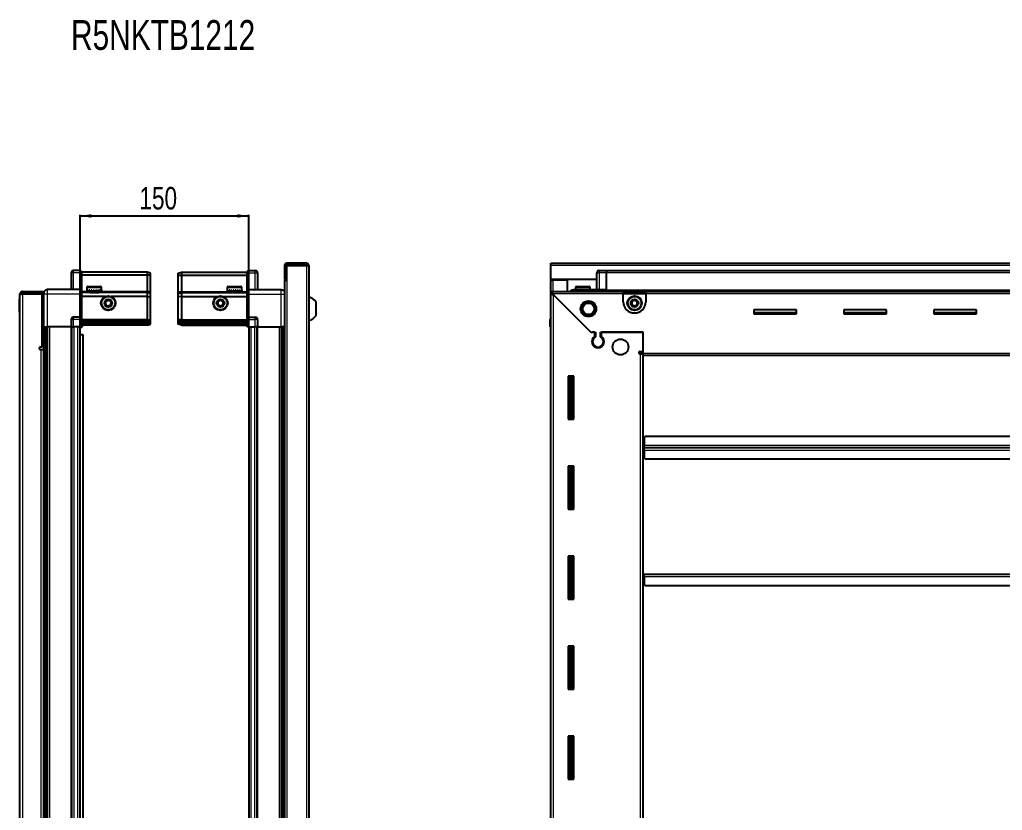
# Model space of a CAD drawing. Header units: millimetres. Extents: x 1315 to 4591, y 105 to 1992.
# Drawn here: x 2843 to 3717, y 1289 to 1992 of the extents above; entities that cross this region are included whole.
import ezdxf

# ---------------------------------------------------------------- set-up
doc = ezdxf.new("R2010")
doc.units = ezdxf.units.MM
doc.layers.add('FORMAT', color=7, linetype='Continuous')
doc.styles.add('SLDTEXTSTYLE0', font='TXT', dxfattribs={"width": 0.75})
doc.dimstyles.new('SLDDIMSTYLE0', dxfattribs={"dimtxt": 20, "dimasz": 10, "dimexe": 0, "dimexo": 0.0625, "dimgap": 5, "dimtad": 2, "dimdec": 1, "dimrnd": 1e-09, "dimzin": 12, "dimdsep": 46, "dimtxsty": 'SLDTEXTSTYLE0', "dimsah": 1, "dimcen": 0.09, "dimadec": 0, "dimazin": 3, "dimtfac": 1, "dimtofl": 0, "dimtmove": 0, "dimatfit": 3, "dimfxl": 0, "dimfrac": 2, "dimtolj": 1, "dimtzin": 12, "dimarcsym": 0})

# ---------------------------------------------------------------- blocks, each defined once
blk = doc.blocks.new('_D_6')
at = {"layer": 'FORMAT'}
for p, q in [((2896.98, 1719.33), (2896.98, 1818.82)), ((2896.98, 1817.82), (3046.98, 1817.82)), ((3046.98, 1719.33), (3046.98, 1818.82))]:
    blk.add_line(p, q, dxfattribs=at)
for points in [[(2896.98, 1817.82), (2906.98, 1816.28), (2906.98, 1819.36)], [(3046.98, 1817.82), (3036.98, 1819.36), (3036.98, 1816.28)]]:
    blk.add_solid(points, dxfattribs=at)
at = {"layer": 'FORMAT', "insert": (2949.81, 1843.6), "char_height": 20, "attachment_point": 1, "style": 'SLDTEXTSTYLE0'}
blk.add_mtext('150', dxfattribs=at)

msp = doc.modelspace()

# ---------------------------------------------------------------- linework, layer by layer
at = {"color": 7, "linetype": 'Continuous', "lineweight": 25}
for p, q in [((3078.83, 1773.72), (3078.83, 1761.32)), ((3080.33, 1773.72), (3080.33, 1761.32)), ((3080.83, 1760.82), (3080.83, 1773.72)), ((3080.83, 1773.72), (3098.23, 1773.72)), ((3098.23, 1775.82), (3080.93, 1775.82)), ((3098.23, 1774.32), (3080.93, 1774.32)), ((3098.23, 1774.32), (3098.23, 1775.82)), ((3098.23, 1773.72), (3100.33, 1773.72)), ((3100.33, 1773.72), (3100.33, 578.92)), ((3315.48, 1773.72), (3315.48, 1775.82)), ((3315.48, 1775.82), (4514.48, 1775.82)), ((3315.48, 1761.32), (3315.48, 1773.72)), ((2889.13, 1767.32), (2889.13, 1752.32)), ((2897.13, 1769.32), (2891.13, 1769.32)), ((2897.13, 1769.32), (2897.46, 1769.32)), ((2897.13, 1769.32), (2897.13, 1767.32)), ((2897.13, 1752.52), (2897.13, 1767.32)), ((2897.13, 1752.52), (2897.13, 1767.32)), ((2898.33, 1768.82), (2897.46, 1769.32)), ((2898.33, 1767.32), (2898.33, 1768.82)), ((2956.63, 1767.82), (2898.33, 1767.82)), ((2898.33, 1767.32), (2898.33, 1752.52)), ((2956.63, 1765.32), (2898.33, 1765.32)), ((2956.63, 1767.82), (2956.63, 1765.32)), ((2959.63, 1767.02), (2956.63, 1767.82)), ((2956.63, 1765.32), (2956.63, 1750.82)), ((2959.63, 1765.17), (2956.63, 1765.32)), ((2959.63, 1765.17), (2959.63, 1767.02)), ((2959.63, 1750.82), (2959.63, 1765.17)), ((2984.33, 1767.02), (2987.33, 1767.82)), ((2984.33, 1765.17), (2984.33, 1767.02)), ((2984.33, 1765.17), (2987.33, 1765.32)), ((2984.33, 1750.82), (2984.33, 1765.17)), ((2987.33, 1767.82), (2987.33, 1765.32)), ((2987.33, 1767.82), (3045.63, 1767.82)), ((2987.33, 1765.32), (2987.33, 1750.82)), ((2987.33, 1765.32), (3045.63, 1765.32)), ((3046.49, 1769.32), (3045.63, 1768.82)), ((3046.49, 1769.32), (3045.63, 1768.82)), ((3045.63, 1768.82), (3045.63, 1767.32)), ((3045.63, 1752.52), (3045.63, 1767.32)), ((3046.83, 1769.32), (3046.49, 1769.32)), ((3046.83, 1769.32), (3046.49, 1769.32)), ((3046.83, 1767.32), (3046.83, 1769.32)), ((3046.83, 1769.32), (3046.83, 1769.32)), ((3046.83, 1769.32), (3052.83, 1769.32)), ((3046.83, 1767.32), (3046.83, 1752.52)), ((3054.83, 1767.32), (3054.83, 1752.32)), ((3356.48, 1752.32), (3356.48, 1767.32)), ((3357.15, 1768.82), (3357.15, 1768.82)), ((3358.48, 1769.32), (3364.98, 1769.32)), ((3358.48, 1769.32), (3364.98, 1769.32)), ((3364.98, 1769.32), (3364.98, 1769.32)), ((3364.98, 1769.32), (3364.98, 1769.32)), ((3364.98, 1769.32), (3364.98, 1767.32)), ((4464.98, 1769.17), (3364.98, 1769.17)), ((3364.98, 1752.32), (3364.98, 1767.32)), ((3078.73, 1760.82), (3078.73, 591.82)), ((3078.73, 1760.82), (3080.83, 1760.82)), ((3078.83, 1761.32), (3080.33, 1761.32)), ((3356.48, 1761.32), (3315.48, 1761.32)), ((3315.48, 1760.82), (3315.48, 1761.32)), ((3315.48, 1760.82), (3317.58, 1760.82)), ((3315.48, 1750.57), (3315.48, 1760.82)), ((3316.98, 1760.82), (3316.98, 1761.32)), ((3330.48, 1760.82), (3317.58, 1760.82)), ((3330.48, 1750.57), (3330.48, 1760.82)), ((2845.13, 1748.47), (2843.63, 1748.47)), ((2843.63, 1747.97), (2843.63, 1748.47)), ((2843.63, 604.67), (2843.63, 1747.97)), ((2845.73, 1749.07), (2845.73, 1750.57)), ((2845.73, 1750.57), (2846.63, 1750.57)), ((2845.73, 1749.07), (2846.63, 1749.07)), ((2845.73, 1748.57), (2863.13, 1748.57)), ((2846.63, 1749.07), (2846.63, 1750.57)), ((2846.63, 1750.57), (2863.13, 1750.57)), ((2846.63, 1749.07), (2863.13, 1749.07)), ((2863.13, 1749.07), (2863.13, 1750.57)), ((2864.63, 1748.57), (2863.13, 1748.57)), ((2863.13, 1748.57), (2863.13, 1701.07)), ((2864.63, 1748.32), (2864.63, 1719.32)), ((2897.13, 1752.32), (2868.13, 1752.32)), ((2897.13, 1752.32), (2897.13, 1752.52)), ((2897.13, 1752.32), (2898.33, 1752.32)), ((2897.13, 1748.32), (2897.13, 1752.32)), ((2897.13, 1728.02), (2897.13, 1748.32)), ((2898.33, 1752.52), (2898.33, 1752.32)), ((2898.33, 1752.32), (2898.33, 1748.32)), ((2956.63, 1749.82), (2898.33, 1749.82)), ((2898.33, 1748.32), (2898.33, 1728.02)), ((2903.13, 1754.22), (2903.13, 1751.82)), ((2903.13, 1751.82), (2903.13, 1751.32)), ((2903.13, 1751.32), (2903.26, 1751.32)), ((2903.45, 1751.82), (2903.26, 1751.82)), ((2903.26, 1751.82), (2903.26, 1751.32)), ((2903.26, 1751.32), (2903.45, 1751.32)), ((2903.45, 1751.82), (2903.45, 1751.32)), ((2903.45, 1751.32), (2903.98, 1751.32)), ((2903.93, 1755.02), (2911.09, 1755.02)), ((2904.38, 1751.82), (2903.98, 1751.82)), ((2903.98, 1751.82), (2903.98, 1751.32)), ((2903.98, 1751.32), (2904.38, 1751.32)), ((2904.38, 1751.82), (2904.38, 1751.32)), ((2904.38, 1751.32), (2905.25, 1751.32)), ((2905.23, 1751.32), (2905.23, 1751.22)), ((2905.23, 1751.22), (2914.03, 1751.22)), ((2905.82, 1751.82), (2905.25, 1751.82)), ((2905.25, 1751.82), (2905.25, 1751.32)), ((2905.25, 1751.32), (2905.82, 1751.32)), ((2905.63, 1750.82), (2906.32, 1750.34)), ((2905.63, 1750.82), (2910.66, 1750.82)), ((2906.32, 1750.34), (2905.63, 1749.86)), ((2905.63, 1749.86), (2905.63, 1749.82)), ((2905.63, 1749.86), (2910.66, 1749.86)), ((2905.82, 1751.82), (2905.82, 1751.32)), ((2905.82, 1751.32), (2906.95, 1751.32)), ((2906.32, 1750.34), (2910.48, 1750.34)), ((2907.64, 1751.82), (2906.95, 1751.82)), ((2906.95, 1751.82), (2906.95, 1751.32)), ((2906.95, 1751.32), (2907.64, 1751.32)), ((2907.64, 1751.82), (2907.64, 1751.32)), ((2907.64, 1751.32), (2908.91, 1751.32)), ((2909.65, 1751.82), (2908.91, 1751.82)), ((2908.91, 1751.82), (2908.91, 1751.32)), ((2908.91, 1751.32), (2909.14, 1751.32)), ((2909.14, 1751.82), (2909.14, 1751.32)), ((2909.64, 1751.82), (2909.64, 1751.32)), ((2909.64, 1751.32), (2909.65, 1751.32)), ((2909.65, 1751.82), (2909.65, 1751.32)), ((2909.65, 1751.32), (2910.94, 1751.32)), ((2910.48, 1750.34), (2912.94, 1750.34)), ((2910.66, 1750.82), (2913.63, 1750.82)), ((2910.66, 1749.86), (2913.63, 1749.86)), ((2911.65, 1751.82), (2910.94, 1751.82)), ((2910.94, 1751.82), (2910.94, 1751.32)), ((2911, 1751.82), (2911, 1751.32)), ((2911, 1751.32), (2911.65, 1751.32)), ((2911.09, 1755.02), (2915.33, 1755.02)), ((2911.65, 1751.82), (2911.65, 1751.32)), ((2911.65, 1751.32), (2912.84, 1751.32)), ((2913.46, 1751.82), (2912.84, 1751.82)), ((2912.84, 1751.82), (2912.84, 1751.32)), ((2912.84, 1751.32), (2913.46, 1751.32)), ((2912.94, 1750.34), (2913.63, 1750.82)), ((2913.63, 1749.86), (2912.94, 1750.34)), ((2913.46, 1751.82), (2913.46, 1751.32)), ((2913.46, 1751.32), (2914.43, 1751.32)), ((2913.63, 1749.82), (2913.63, 1749.86)), ((2914.03, 1751.22), (2914.03, 1751.32)), ((2914.9, 1751.82), (2914.43, 1751.82)), ((2914.43, 1751.82), (2914.43, 1751.32)), ((2914.43, 1751.32), (2914.9, 1751.32)), ((2914.9, 1751.82), (2914.9, 1751.32)), ((2914.9, 1751.32), (2915.55, 1751.32)), ((2915.82, 1751.82), (2915.55, 1751.82)), ((2915.55, 1751.82), (2915.55, 1751.32)), ((2915.55, 1751.32), (2915.82, 1751.32)), ((2915.82, 1751.82), (2915.82, 1751.32)), ((2915.82, 1751.32), (2916.09, 1751.32)), ((2916.13, 1751.82), (2916.09, 1751.82)), ((2916.09, 1751.82), (2916.09, 1751.32)), ((2916.09, 1751.32), (2916.13, 1751.32)), ((2916.13, 1751.82), (2916.13, 1754.22)), ((2916.13, 1751.82), (2916.13, 1751.32)), ((2956.63, 1750.82), (2956.63, 1749.82)), ((2956.63, 1749.82), (2956.63, 1746.32)), ((2959.63, 1749.02), (2956.63, 1749.82)), ((2959.63, 1749.02), (2959.63, 1750.82)), ((2959.63, 1745.99), (2959.63, 1749.02)), ((2984.33, 1749.02), (2984.33, 1750.82)), ((2984.33, 1749.02), (2987.33, 1749.82)), ((2984.33, 1745.99), (2984.33, 1749.02)), ((2987.33, 1750.82), (2987.33, 1749.82)), ((2987.33, 1749.82), (2987.33, 1746.32)), ((2987.33, 1749.82), (3045.63, 1749.82)), ((3027.83, 1754.22), (3027.83, 1751.32)), ((3027.83, 1751.32), (3027.86, 1751.32)), ((3027.98, 1751.82), (3027.86, 1751.82)), ((3027.86, 1751.82), (3027.86, 1751.32)), ((3027.86, 1751.32), (3027.98, 1751.32)), ((3027.98, 1751.82), (3027.98, 1751.32)), ((3027.98, 1751.32), (3028.39, 1751.32)), ((3028.73, 1751.82), (3028.39, 1751.82)), ((3028.39, 1751.82), (3028.39, 1751.32)), ((3028.39, 1751.32), (3028.73, 1751.32)), ((3028.63, 1755.02), (3040.03, 1755.02)), ((3028.73, 1751.82), (3028.73, 1751.32)), ((3028.73, 1751.32), (3029.51, 1751.32)), ((3030.03, 1751.82), (3029.51, 1751.82)), ((3029.51, 1751.82), (3029.51, 1751.32)), ((3029.51, 1751.32), (3030.03, 1751.32)), ((3029.93, 1751.32), (3029.93, 1751.22)), ((3029.93, 1751.22), (3038.73, 1751.22)), ((3030.03, 1751.82), (3030.03, 1751.32)), ((3030.03, 1751.32), (3031.09, 1751.32)), ((3030.33, 1750.82), (3031.02, 1750.34)), ((3030.33, 1750.82), (3038.33, 1750.82)), ((3031.02, 1750.34), (3030.33, 1749.86)), ((3030.33, 1749.86), (3030.33, 1749.82)), ((3030.33, 1749.86), (3038.33, 1749.86)), ((3031.02, 1750.34), (3037.64, 1750.34)), ((3031.75, 1751.82), (3031.09, 1751.82)), ((3031.09, 1751.82), (3031.09, 1751.32)), ((3031.09, 1751.32), (3031.75, 1751.32)), ((3031.75, 1751.82), (3031.75, 1751.32)), ((3031.75, 1751.32), (3032.99, 1751.32)), ((3033.72, 1751.82), (3032.99, 1751.82)), ((3032.99, 1751.82), (3032.99, 1751.32)), ((3032.99, 1751.32), (3033.42, 1751.32)), ((3033.42, 1751.82), (3033.42, 1751.32)), ((3033.72, 1751.82), (3033.72, 1751.32)), ((3033.72, 1751.32), (3035.02, 1751.32)), ((3035.75, 1751.82), (3035.02, 1751.82)), ((3035.02, 1751.82), (3035.02, 1751.32)), ((3035.29, 1751.82), (3035.29, 1751.32)), ((3035.29, 1751.32), (3035.75, 1751.32)), ((3035.75, 1751.82), (3035.75, 1751.32)), ((3035.75, 1751.32), (3036.98, 1751.32)), ((3037.64, 1751.82), (3036.98, 1751.82)), ((3036.98, 1751.82), (3036.98, 1751.32)), ((3036.98, 1751.32), (3037.64, 1751.32)), ((3037.64, 1751.82), (3037.64, 1751.32)), ((3037.64, 1751.32), (3038.69, 1751.32)), ((3037.64, 1750.34), (3038.33, 1750.82)), ((3038.33, 1749.86), (3037.64, 1750.34)), ((3038.33, 1749.82), (3038.33, 1749.86)), ((3039.21, 1751.82), (3038.69, 1751.82)), ((3038.69, 1751.82), (3038.69, 1751.32)), ((3038.69, 1751.32), (3039.21, 1751.32)), ((3038.73, 1751.22), (3038.73, 1751.32)), ((3039.21, 1751.82), (3039.21, 1751.32)), ((3039.21, 1751.32), (3039.96, 1751.32)), ((3040.29, 1751.82), (3039.96, 1751.82)), ((3039.96, 1751.82), (3039.96, 1751.32)), ((3039.96, 1751.32), (3040.29, 1751.32)), ((3040.29, 1751.82), (3040.29, 1751.32)), ((3040.29, 1751.32), (3040.69, 1751.32)), ((3040.8, 1751.82), (3040.69, 1751.82)), ((3040.69, 1751.82), (3040.69, 1751.32)), ((3040.69, 1751.32), (3040.8, 1751.32)), ((3040.8, 1751.82), (3040.8, 1751.32)), ((3040.8, 1751.32), (3040.83, 1751.32)), ((3040.83, 1751.32), (3040.83, 1754.22)), ((3045.63, 1752.32), (3045.63, 1752.52)), ((3046.83, 1752.32), (3045.63, 1752.32)), ((3045.63, 1748.32), (3045.63, 1752.32)), ((3045.63, 1728.02), (3045.63, 1748.32)), ((3046.83, 1752.52), (3046.83, 1752.32)), ((3046.83, 1752.32), (3046.83, 1748.32)), ((3046.83, 1752.32), (3075.83, 1752.32)), ((3046.83, 1748.32), (3046.83, 1728.02)), ((3315.48, 1749.07), (3315.48, 1750.57)), ((3315.48, 1750.57), (3316.48, 1750.57)), ((3315.48, 1748.57), (3315.48, 1749.07)), ((3315.48, 1749.07), (3316.48, 1749.07)), ((3315.48, 604.07), (3315.48, 1748.57)), ((3316.98, 1748.57), (3315.48, 1748.57)), ((3316.48, 1750.57), (3379.98, 1750.57)), ((3316.48, 1749.07), (3316.48, 1750.57)), ((3317.08, 1748.47), (3350.98, 1714.57)), ((3351.68, 1713.87), (3317.58, 1747.97)), ((3335.98, 1752.32), (3364.98, 1752.32)), ((3337.48, 1754.22), (3337.48, 1752.32)), ((3338.28, 1755.02), (3349.68, 1755.02)), ((3350.48, 1752.32), (3350.48, 1754.22)), ((3364.9, 1750.57), (3364.98, 1752.29)), ((3364.98, 1752.32), (3364.98, 1751.82)), ((3364.98, 1751.17), (4464.98, 1751.17)), ((3379.98, 1748.47), (3379.98, 1750.57)), ((3379.98, 1750.57), (3399.98, 1750.57)), ((3379.98, 1749.07), (3399.98, 1749.07)), ((3379.98, 1741.57), (3379.98, 1748.47)), ((3399.98, 1750.57), (4429.98, 1750.57)), ((3399.98, 1750.57), (3399.98, 1748.47)), ((3399.98, 1748.47), (3399.98, 1741.57)), ((2843.63, 1743.96), (2843.33, 1743.96)), ((2843.33, 1732.39), (2843.33, 1743.96)), ((2919.63, 1746.32), (2898.33, 1746.32)), ((2956.63, 1746.32), (2924.63, 1746.32)), ((2956.63, 1746.32), (2956.63, 1725.82)), ((2956.63, 1746.32), (2959.63, 1745.99)), ((2959.63, 1725.82), (2959.63, 1745.99)), ((2987.33, 1746.32), (2984.33, 1745.99)), ((2984.33, 1725.82), (2984.33, 1745.99)), ((2987.33, 1746.32), (2987.33, 1725.82)), ((2987.33, 1746.32), (3019.33, 1746.32)), ((3024.33, 1746.32), (3045.63, 1746.32)), ((3106.93, 1729.32), (3106.93, 1741.32)), ((2843.33, 1732.39), (2843.63, 1732.39)), ((3533.98, 1734.32), (3495.98, 1734.32)), ((3495.98, 1734.32), (3495.98, 1730.82)), ((3533.98, 1731.57), (3495.98, 1731.57)), ((3495.98, 1730.82), (3533.98, 1730.82)), ((3533.98, 1730.82), (3533.98, 1734.32)), ((3613.98, 1734.32), (3575.98, 1734.32)), ((3575.98, 1734.32), (3575.98, 1730.82)), ((3613.98, 1731.57), (3575.98, 1731.57)), ((3575.98, 1730.82), (3613.98, 1730.82)), ((3613.98, 1730.82), (3613.98, 1734.32)), ((3693.98, 1734.32), (3655.98, 1734.32)), ((3655.98, 1734.32), (3655.98, 1730.82)), ((3693.98, 1731.57), (3655.98, 1731.57)), ((3655.98, 1730.82), (3693.98, 1730.82)), ((3693.98, 1730.82), (3693.98, 1734.32)), ((2863.13, 1722.07), (2864.63, 1722.07)), ((2889.13, 1725.82), (2889.13, 1719.32)), ((2897.13, 1727.82), (2891.13, 1727.82)), ((2897.13, 1727.82), (2897.13, 1728.02)), ((2897.13, 1727.82), (2897.13, 1725.82)), ((2897.13, 1727.82), (2898.33, 1727.82)), ((2897.13, 1719.32), (2897.13, 1725.82)), ((2897.13, 1719.32), (2897.13, 1725.82)), ((2897.46, 1719.32), (2897.46, 1725.82)), ((2898.33, 1728.02), (2898.33, 1727.82)), ((2898.33, 1727.15), (2898.33, 1727.82)), ((2898.33, 1727.15), (2898.33, 1719.32)), ((2956.63, 1724.82), (2898.33, 1724.82)), ((2956.63, 1723.82), (2898.33, 1723.82)), ((2956.63, 1722.32), (2898.33, 1722.32)), ((2956.63, 1725.82), (2956.63, 1724.82)), ((2956.63, 1724.82), (2956.63, 1723.82)), ((2956.63, 1724.82), (2959.63, 1724.02)), ((2956.63, 1723.82), (2956.63, 1722.32)), ((2956.63, 1723.82), (2959.63, 1723.28)), ((2956.63, 1722.32), (2959.63, 1722.78)), ((2956.63, 1722.32), (2956.63, 1720.82)), ((2956.63, 1720.82), (2959.63, 1721.63)), ((2959.63, 1724.02), (2959.63, 1725.82)), ((2959.63, 1723.28), (2959.63, 1724.02)), ((2959.63, 1722.78), (2959.63, 1723.28)), ((2959.63, 1721.63), (2959.63, 1722.78)), ((2984.33, 1724.02), (2984.33, 1725.82)), ((2987.33, 1724.82), (2984.33, 1724.02)), ((2984.33, 1723.28), (2984.33, 1724.02)), ((2987.33, 1723.82), (2984.33, 1723.28)), ((2984.33, 1722.78), (2984.33, 1723.28)), ((2984.33, 1721.63), (2984.33, 1722.78)), ((2987.33, 1722.32), (2984.33, 1722.78)), ((2987.33, 1720.82), (2984.33, 1721.63)), ((2987.33, 1725.82), (2987.33, 1724.82)), ((2987.33, 1724.82), (2987.33, 1723.82)), ((2987.33, 1724.82), (3045.63, 1724.82)), ((2987.33, 1723.82), (2987.33, 1722.32)), ((2987.33, 1723.82), (3045.63, 1723.82)), ((2987.33, 1722.32), (3045.63, 1722.32)), ((2987.33, 1722.32), (2987.33, 1720.82)), ((3045.63, 1727.82), (3045.63, 1728.02)), ((3046.83, 1727.82), (3045.63, 1727.82)), ((3045.63, 1727.82), (3045.63, 1727.15)), ((3045.63, 1719.32), (3045.63, 1727.15)), ((3046.49, 1725.82), (3046.49, 1719.32)), ((3046.83, 1728.02), (3046.83, 1727.82)), ((3046.83, 1725.82), (3046.83, 1727.82)), ((3046.83, 1725.82), (3046.83, 1727.82)), ((3046.83, 1727.82), (3052.83, 1727.82)), ((3046.83, 1725.82), (3046.83, 1719.32)), ((3054.83, 1725.82), (3054.83, 1719.32)), ((3314.98, 1725.82), (3314.98, 1719.32)), ((3314.98, 1719.32), (3314.98, 1725.82)), ((2864.63, 1719.32), (2863.13, 1719.32)), ((2865.28, 633.32), (2865.28, 1719.32)), ((2867.07, 1719.32), (2867.07, 633.32)), ((2867.1, 1719.32), (2867.1, 633.32)), ((2889.13, 1719.32), (2868.13, 1719.32)), ((2889.13, 1719.32), (2891.13, 1719.32)), ((2889.78, 633.32), (2889.78, 1719.32)), ((2897.13, 1719.32), (2891.13, 1719.32)), ((2896.98, 633.32), (2896.98, 1719.32)), ((2896.98, 1712.32), (2899.48, 1712.32)), ((2897.13, 1719.32), (2897.46, 1719.32)), ((2897.13, 1719.32), (2897.13, 1719.32)), ((2898.33, 1719.32), (2897.46, 1719.32)), ((2897.46, 1719.32), (2897.46, 1719.32)), ((2956.63, 1720.82), (2898.33, 1720.82)), ((2899.48, 1712.32), (2899.48, 638.82)), ((2987.33, 1720.82), (3045.63, 1720.82)), ((3046.49, 1719.32), (3045.63, 1719.32)), ((3046.83, 1719.32), (3046.49, 1719.32)), ((3046.83, 1719.32), (3052.83, 1719.32)), ((3046.98, 1719.32), (3046.98, 633.32)), ((3054.83, 1719.32), (3052.83, 1719.32)), ((3054.18, 1719.32), (3054.18, 633.32)), ((3054.83, 1719.32), (3075.83, 1719.32)), ((3076.85, 633.32), (3076.85, 1719.32)), ((3076.88, 633.32), (3076.88, 1719.32)), ((3078.68, 1719.32), (3078.68, 633.32)), ((3314.98, 1719.32), (3314.98, 1719.32)), ((3315.48, 1719.32), (3314.98, 1719.32)), ((3315.13, 1719.32), (3315.13, 633.32)), ((3350.98, 1714.57), (3355.18, 1714.57)), ((3352.38, 1714.57), (3351.68, 1713.87)), ((3354.48, 1714.57), (3352.38, 1714.57)), ((3354.48, 1714.57), (3354.48, 1710.68)), ((3355.18, 1714.57), (3355.18, 1710.29)), ((3359.78, 1714.57), (3397.48, 1714.57)), ((3359.78, 1710.29), (3359.78, 1714.57)), ((3360.48, 1710.68), (3360.48, 1714.57)), ((3397.48, 1714.57), (3360.48, 1714.57)), ((3397.48, 1695.92), (3397.48, 1714.57)), ((3397.48, 1697.32), (3397.48, 1714.57)), ((2863.13, 1701.07), (2861.78, 1701.07)), ((2861.78, 1699.07), (2862.53, 1699.07)), ((2862.53, 1699.07), (2864.63, 1699.07)), ((2864.63, 1699.07), (2864.63, 653.57)), ((3355.48, 1701.71), (3355.48, 1700.95)), ((3394.63, 1697.32), (3397.48, 1697.32)), ((3395.38, 1695.32), (3394.63, 1695.32)), ((3395.38, 1695.32), (3397.48, 1695.32)), ((3397.48, 1696.32), (3395.48, 1696.32)), ((3395.48, 1696.32), (3395.48, 1695.32)), ((3397.48, 1693.82), (3397.48, 1695.92)), ((4432.48, 1693.82), (3397.48, 1693.82)), ((3397.48, 658.82), (3397.48, 1693.82)), ((3335.98, 1675.32), (3330.98, 1675.32)), ((3330.98, 1675.32), (3330.98, 1637.32)), ((3333.13, 1637.32), (3333.13, 1675.32)), ((3334.92, 1637.32), (3334.92, 1675.32)), ((3334.95, 1637.32), (3334.95, 1675.32)), ((3335.98, 1637.32), (3335.98, 1675.32)), ((3330.98, 1637.32), (3335.98, 1637.32)), ((3399.48, 1621.82), (3398.48, 1620.82)), ((3398.48, 1620.82), (3398.48, 1613.92)), ((4430.48, 1621.82), (3399.48, 1621.82)), ((3398.23, 1611.82), (3397.48, 1611.82)), ((3398.48, 1614.67), (3398.23, 1614.67)), ((3398.23, 1614.67), (3398.23, 1611.82)), ((3398.23, 1611.82), (3398.23, 1608.97)), ((3398.23, 1608.97), (3398.48, 1608.97)), ((3398.48, 1611.82), (3398.48, 1613.92)), ((3398.48, 1609.72), (3398.48, 1611.82)), ((4431.48, 1611.82), (3398.48, 1611.82)), ((3398.48, 1609.72), (3398.48, 1602.82)), ((3398.48, 1602.82), (3399.48, 1601.82)), ((3399.48, 1601.82), (4430.48, 1601.82)), ((3335.98, 1595.32), (3330.98, 1595.32)), ((3330.98, 1595.32), (3330.98, 1557.32)), ((3333.13, 1557.32), (3333.13, 1595.32)), ((3334.92, 1557.32), (3334.92, 1595.32)), ((3334.95, 1557.32), (3334.95, 1595.32)), ((3335.98, 1557.32), (3335.98, 1595.32)), ((3330.98, 1557.32), (3335.98, 1557.32)), ((3335.98, 1515.32), (3330.98, 1515.32)), ((3330.98, 1515.32), (3330.98, 1477.32)), ((3333.13, 1477.32), (3333.13, 1515.32)), ((3334.92, 1477.32), (3334.92, 1515.32)), ((3334.95, 1477.32), (3334.95, 1515.32)), ((3335.98, 1477.32), (3335.98, 1515.32)), ((3397.48, 1499.32), (3398.23, 1499.32)), ((3398.23, 1499.32), (3398.23, 1496.47)), ((3398.23, 1496.47), (3398.48, 1496.47)), ((3398.48, 1497.22), (3398.48, 1499.32)), ((3398.48, 1499.32), (4431.48, 1499.32)), ((3398.48, 1497.22), (3398.48, 1490.32)), ((3398.48, 1490.32), (3399.48, 1489.32)), ((3399.48, 1489.32), (4430.48, 1489.32)), ((3330.98, 1477.32), (3335.98, 1477.32)), ((3335.98, 1435.32), (3330.98, 1435.32)), ((3330.98, 1435.32), (3330.98, 1397.32)), ((3333.13, 1397.32), (3333.13, 1435.32)), ((3334.92, 1397.32), (3334.92, 1435.32)), ((3334.95, 1397.32), (3334.95, 1435.32)), ((3335.98, 1397.32), (3335.98, 1435.32)), ((3330.98, 1397.32), (3335.98, 1397.32)), ((3335.98, 1355.32), (3330.98, 1355.32)), ((3330.98, 1355.32), (3330.98, 1317.32)), ((3333.13, 1317.32), (3333.13, 1355.32)), ((3334.92, 1317.32), (3334.92, 1355.32)), ((3334.95, 1317.32), (3334.95, 1355.32)), ((3335.98, 1317.32), (3335.98, 1355.32)), ((3330.98, 1317.32), (3335.98, 1317.32))]:
    msp.add_line(p, q, dxfattribs=at)
at = {"color": 8, "linetype": 'Continuous', "lineweight": 18}
for p, q in [((3080.33, 1773.72), (3078.83, 1773.72)), ((3080.93, 1774.32), (3080.93, 1775.82)), ((3098.23, 1773.72), (3098.23, 578.92)), ((4514.48, 1773.72), (3315.48, 1773.72)), ((2891.13, 1767.32), (2889.13, 1767.32)), ((2891.13, 1767.32), (2891.13, 1769.32)), ((2891.13, 1752.32), (2891.13, 1767.32)), ((2897.13, 1767.32), (2891.13, 1767.32)), ((2897.13, 1767.32), (2898.33, 1767.32)), ((3046.83, 1767.32), (3045.63, 1767.32)), ((3046.83, 1767.32), (3052.83, 1767.32)), ((3052.83, 1767.32), (3052.83, 1769.32)), ((3052.83, 1752.32), (3052.83, 1767.32)), ((3052.83, 1767.32), (3054.83, 1767.32)), ((3356.48, 1767.32), (3358.48, 1767.32)), ((3358.48, 1769.32), (3358.48, 1767.32)), ((3358.48, 1767.32), (3358.48, 1752.32)), ((3364.98, 1767.32), (3358.48, 1767.32)), ((4464.98, 1767.17), (3364.98, 1767.17)), ((3080.83, 1760.82), (3080.83, 591.82)), ((3317.58, 1760.82), (3317.58, 1761.32)), ((3317.58, 1750.57), (3317.58, 1760.82)), ((2845.73, 1748.57), (2845.73, 604.07)), ((2868.13, 1719.32), (2868.13, 1748.32)), ((2897.13, 1748.32), (2868.13, 1748.32)), ((2897.13, 1752.52), (2898.33, 1752.52)), ((2897.13, 1748.32), (2898.33, 1748.32)), ((2905.63, 1750.82), (2898.33, 1750.82)), ((2903.13, 1754.22), (2911.3, 1754.22)), ((2911.3, 1754.22), (2916.13, 1754.22)), ((2956.63, 1750.82), (2913.63, 1750.82)), ((2959.63, 1750.82), (2956.63, 1750.82)), ((2984.33, 1750.82), (2987.33, 1750.82)), ((2987.33, 1750.82), (3030.33, 1750.82)), ((3027.83, 1754.22), (3040.83, 1754.22)), ((3038.33, 1750.82), (3045.63, 1750.82)), ((3045.63, 1752.52), (3046.83, 1752.52)), ((3046.83, 1748.32), (3045.63, 1748.32)), ((3046.83, 1748.32), (3075.83, 1748.32)), ((3075.83, 1719.32), (3075.83, 1748.32)), ((3379.98, 1748.47), (3317.08, 1748.47)), ((3317.58, 1747.97), (3317.58, 604.67)), ((3337.48, 1754.22), (3350.48, 1754.22)), ((4464.98, 1751.82), (3364.98, 1751.82)), ((4464.98, 1750.59), (3364.98, 1750.59)), ((3379.98, 1748.47), (3399.98, 1748.47)), ((4429.98, 1748.47), (3399.98, 1748.47)), ((2889.13, 1725.82), (2891.13, 1725.82)), ((2891.13, 1725.82), (2891.13, 1727.82)), ((2891.13, 1719.32), (2891.13, 1725.82)), ((2897.13, 1725.82), (2891.13, 1725.82)), ((2897.13, 1728.02), (2898.33, 1728.02)), ((2897.13, 1725.82), (2897.46, 1725.82)), ((2956.63, 1725.82), (2898.33, 1725.82)), ((2956.63, 1725.82), (2959.63, 1725.82)), ((2987.33, 1725.82), (2984.33, 1725.82)), ((2987.33, 1725.82), (3045.63, 1725.82)), ((3045.63, 1728.02), (3046.83, 1728.02)), ((3046.83, 1725.82), (3046.49, 1725.82)), ((3046.83, 1725.82), (3052.83, 1725.82)), ((3052.83, 1725.82), (3052.83, 1727.82)), ((3054.83, 1725.82), (3052.83, 1725.82)), ((3052.83, 1719.32), (3052.83, 1725.82)), ((3315.48, 1725.82), (3314.98, 1725.82)), ((2864.63, 1699.07), (2864.63, 1719.32)), ((2865.86, 1719.32), (2865.86, 633.32)), ((2868.31, 633.32), (2868.31, 1719.32)), ((2869.72, 1719.32), (2869.72, 633.32)), ((2889.13, 633.32), (2889.13, 1719.32)), ((2891.78, 633.32), (2891.78, 1719.32)), ((2894.98, 633.32), (2894.98, 1719.32)), ((2897.13, 1719.32), (2897.46, 1719.32)), ((3048.98, 1719.32), (3048.98, 633.32)), ((3052.18, 1719.32), (3052.18, 633.32)), ((3054.83, 1719.32), (3054.83, 633.32)), ((3074.23, 633.32), (3074.23, 1719.32)), ((3075.64, 1719.32), (3075.64, 633.32)), ((3078.09, 633.32), (3078.09, 1719.32)), ((2862.53, 653.57), (2862.53, 1699.07)), ((3395.38, 657.32), (3395.38, 1695.32)), ((3397.48, 1695.92), (4432.48, 1695.92)), ((3332.48, 1675.32), (3332.48, 1637.32)), ((3333.71, 1675.32), (3333.71, 1637.32)), ((4431.48, 1613.92), (3398.48, 1613.92)), ((3398.48, 1609.72), (4431.48, 1609.72)), ((3332.48, 1595.32), (3332.48, 1557.32)), ((3333.71, 1595.32), (3333.71, 1557.32)), ((3332.48, 1515.32), (3332.48, 1477.32)), ((3333.71, 1515.32), (3333.71, 1477.32)), ((3398.48, 1497.22), (4431.48, 1497.22)), ((3332.48, 1435.32), (3332.48, 1397.32)), ((3333.71, 1435.32), (3333.71, 1397.32)), ((3332.48, 1355.32), (3332.48, 1317.32)), ((3333.71, 1355.32), (3333.71, 1317.32))]:
    msp.add_line(p, q, dxfattribs=at)
at = {"color": 7, "linetype": 'Continuous', "lineweight": 25}
for centre, radius in [((2922.13, 1740.32), 6.5), ((2922.13, 1740.32), 3.46), ((3021.83, 1740.32), 6.5), ((3021.83, 1740.32), 3.46), ((3348.98, 1735.32), 7), ((3348.98, 1735.32), 6.03), ((3348.98, 1735.32), 5.1), ((3389.98, 1740.32), 6.5), ((3389.98, 1740.32), 3.46), ((3377.48, 1701.32), 7)]:
    msp.add_circle(centre, radius, dxfattribs=at)
at = {"color": 8, "linetype": 'Continuous', "lineweight": 18}
for centre in [(2922.13, 1740.32), (3021.83, 1740.32), (3389.98, 1740.32)]:
    msp.add_circle(centre, 5.7, dxfattribs=at)
at = {"color": 7, "linetype": 'Continuous', "lineweight": 25}
for centre, radius, start, end in [((3080.93, 1773.72), 2.1, 90, 180), ((3080.93, 1773.72), 0.6, 90, 180), ((3098.23, 1773.72), 2.1, 0, 90), ((3098.23, 1773.72), 0.6, 0, 90), ((2891.13, 1767.32), 2, 90, 180), ((3052.83, 1767.32), 2, 0, 90), ((3358.48, 1767.32), 2, 90, 180), ((3358.48, 1767.32), 2, 123.94202, 131.40962), ((3358.48, 1767.32), 2, 90, 108.58003), ((2845.63, 1748.07), 0.5, 90, 117.52901), ((2863.03, 1748.47), 0.6, 9.59407, 90), ((2863.03, 1748.47), 2.1, 32.2369, 87.2706), ((2903.93, 1754.22), 0.8, 90, 180), ((2905.23, 1750.82), 0.4, 0, 90), ((2914.03, 1750.82), 0.4, 90, 180), ((2915.33, 1754.22), 0.8, 0, 90), ((3028.63, 1754.22), 0.8, 90, 180), ((3029.93, 1750.82), 0.4, 0, 90), ((3038.73, 1750.82), 0.4, 90, 180), ((3040.03, 1754.22), 0.8, 0, 90), ((3338.28, 1754.22), 0.8, 90, 180), ((3349.68, 1754.22), 0.8, 0, 90), ((3356.28, 1752.52), 0.2, 270, 0), ((2922.13, 1740.32), 2.5, 161.00659, 221.00659), ((2922.13, 1740.32), 2.5, 101.00659, 161.00659), ((2922.13, 1740.32), 2.5, 221.00659, 281.00659), ((2922.13, 1740.32), 2.5, 41.00659, 101.00659), ((2922.13, 1740.32), 2.5, 281.00659, 341.00659), ((2922.13, 1740.32), 2.5, 341.00659, 41.00659), ((3021.83, 1740.32), 2.5, 120.74103, 180.74103), ((3021.83, 1740.32), 2.5, 180.74103, 240.74103), ((3021.83, 1740.32), 2.5, 60.74103, 120.74103), ((3021.83, 1740.32), 2.5, 0.74103, 60.74103), ((3021.83, 1740.32), 2.5, 300.74103, 0.74103), ((3097.3, 1734.3), 11.91, 36.1266, 75.29965), ((3389.98, 1741.57), 10, 180, 270), ((3389.98, 1740.32), 2.5, 134.01559, 194.01559), ((3389.98, 1740.32), 2.5, 194.01559, 254.01559), ((3389.98, 1740.32), 2.5, 74.01559, 134.01559), ((3389.98, 1740.32), 2.5, 254.01559, 314.01559), ((3389.98, 1741.57), 10, 270, 0), ((3389.98, 1740.32), 2.5, 14.01559, 74.01559), ((3389.98, 1740.32), 2.5, 314.01559, 14.01559), ((3021.83, 1740.32), 2.5, 240.74103, 300.74103), ((2891.13, 1725.82), 2, 90, 180), ((3052.83, 1725.82), 2, 0, 90), ((3097.3, 1736.35), 11.91, 284.70035, 323.8734), ((3316.98, 1725.82), 2, 138.59038, 180), ((2894.48, 1721.97), 5, 300, 346.70293), ((3357.48, 1706.07), 5.5, 123.05573, 56.94427), ((3357.48, 1706.07), 4.8, 118.63099, 61.36901), ((2861.78, 1700.07), 1, 90, 270), ((3394.63, 1696.32), 1, 90, 270)]:
    msp.add_arc(centre, radius, start, end, dxfattribs=at)
for centre, start_param, end_param in [((2900.92, 1725.82), 2.418858, 3.141593), ((3043.03, 1725.82), 0, 0.722734)]:
    msp.add_ellipse(centre, major_axis=(3.46, 0), ratio=0.57735, start_param=start_param, end_param=end_param, dxfattribs=at)
for points, knots in [([(2845.73, 1750.57), (2845.47, 1750.55), (2844.98, 1750.49), (2844.34, 1750.1), (2843.87, 1749.54), (2843.65, 1748.96), (2843.63, 1748.6), (2843.63, 1748.47)], [0, 0, 0, 0, 0.2302553, 0.4485219, 0.6667858, 0.8850496, 1, 1, 1, 1]), ([(2843.63, 1747.97), (2843.65, 1748.02), (2843.71, 1748.11), (2844.1, 1748.24), (2844.66, 1748.37), (2845.24, 1748.48), (2845.6, 1748.55), (2845.73, 1748.57)], [0, 0, 0, 0, 0.230255, 0.448522, 0.666786, 0.88505, 1, 1, 1, 1]), ([(2868.13, 1752.32), (2867.69, 1752.28), (2867.01, 1752.2), (2866.19, 1751.77), (2865.63, 1751.32), (2865.18, 1750.76), (2864.75, 1749.94), (2864.67, 1749.26), (2864.63, 1748.82)], [0, 0, 0, 0, 0.239457, 0.368361, 0.5, 0.631639, 0.760543, 1, 1, 1, 1]), ([(2864.63, 1748.82), (2864.63, 1748.82), (2864.63, 1748.8), (2864.63, 1748.69), (2864.63, 1748.52), (2864.63, 1748.39), (2864.63, 1748.32)], [0, 0, 0, 0, 0.249394, 0.500333, 0.750167, 1, 1, 1, 1]), ([(3075.83, 1752.32), (3076.27, 1752.28), (3076.95, 1752.21), (3077.76, 1751.77), (3078.31, 1751.33), (3078.59, 1750.96), (3078.73, 1750.77)], [0, 0, 0, 0, 0.384298, 0.591173, 0.802437, 1, 1, 1, 1]), ([(3315.48, 1748.57), (3315.5, 1748.53), (3315.55, 1748.44), (3315.95, 1748.3), (3316.51, 1748.17), (3317.09, 1748.06), (3317.45, 1748), (3317.58, 1747.97)], [0, 0, 0, 0, 0.230255, 0.448522, 0.666786, 0.88505, 1, 1, 1, 1]), ([(3317.08, 1748.47), (3317.03, 1748.73), (3316.94, 1749.22), (3316.81, 1749.86), (3316.68, 1750.33), (3316.57, 1750.55), (3316.5, 1750.57), (3316.48, 1750.57)], [0, 0, 0, 0, 0.230255, 0.448522, 0.666786, 0.88505, 1, 1, 1, 1]), ([(3332.76, 1750.57), (3332.88, 1750.77), (3333.27, 1751.42), (3334.42, 1752.13), (3335.46, 1752.26), (3335.98, 1752.32)], [0, 0, 0, 0, 0.1822499, 0.5911249, 1, 1, 1, 1]), ([(3364.98, 1752.32), (3364.98, 1752.29), (3364.98, 1752.21), (3364.98, 1751.59), (3364.98, 1751.01), (3364.98, 1750.62), (3364.98, 1750.59)], [0, 0, 0, 0, 0.324279, 0.648558, 0.972836, 1, 1, 1, 1]), ([(2919.29, 1739.77), (2919.46, 1740.26), (2919.78, 1741.17), (2920.09, 1742.08), (2920.23, 1742.5)], [0, 0, 0, 0, 0.534686, 1, 1, 1, 1]), ([(2921.19, 1737.59), (2920.96, 1737.85), (2920.42, 1738.48), (2919.77, 1739.23), (2919.38, 1739.68), (2919.29, 1739.77)], [0, 0, 0, 0, 0.3629006, 0.8668753, 1, 1, 1, 1]), ([(2920.23, 1742.5), (2920.74, 1742.6), (2921.69, 1742.78), (2922.63, 1742.97), (2923.07, 1743.05)], [0, 0, 0, 0, 0.5346859, 1, 1, 1, 1]), ([(2923.07, 1743.05), (2923.15, 1742.96), (2923.54, 1742.51), (2924.19, 1741.76), (2924.73, 1741.13), (2924.96, 1740.87)], [0, 0, 0, 0, 0.133125, 0.637099, 1, 1, 1, 1]), ([(2924.96, 1740.87), (2924.79, 1740.39), (2924.48, 1739.47), (2924.17, 1738.57), (2924.02, 1738.14)], [0, 0, 0, 0, 0.5346859, 1, 1, 1, 1]), ([(3019.31, 1741.73), (3019.75, 1742), (3020.58, 1742.49), (3021.41, 1742.98), (3021.79, 1743.21)], [0, 0, 0, 0, 0.534686, 1, 1, 1, 1]), ([(3019.35, 1738.85), (3019.34, 1738.97), (3019.34, 1739.57), (3019.32, 1740.57), (3019.31, 1741.39), (3019.31, 1741.73)], [0, 0, 0, 0, 0.133125, 0.637099, 1, 1, 1, 1]), ([(3021.86, 1737.44), (3021.41, 1737.69), (3020.57, 1738.16), (3019.74, 1738.63), (3019.35, 1738.85)], [0, 0, 0, 0, 0.534686, 1, 1, 1, 1]), ([(3021.79, 1743.21), (3022.24, 1742.96), (3023.08, 1742.49), (3023.92, 1742.02), (3024.31, 1741.8)], [0, 0, 0, 0, 0.534686, 1, 1, 1, 1]), ([(3024.35, 1738.91), (3023.9, 1738.65), (3023.07, 1738.16), (3022.25, 1737.67), (3021.86, 1737.44)], [0, 0, 0, 0, 0.534686, 1, 1, 1, 1]), ([(3024.31, 1741.8), (3024.31, 1741.45), (3024.32, 1740.63), (3024.34, 1739.64), (3024.34, 1739.04), (3024.35, 1738.91)], [0, 0, 0, 0, 0.362901, 0.866875, 1, 1, 1, 1]), ([(3387.2, 1741.12), (3387.57, 1741.48), (3388.27, 1742.15), (3388.96, 1742.81), (3389.28, 1743.12)], [0, 0, 0, 0, 0.534686, 1, 1, 1, 1]), ([(3387.9, 1738.32), (3387.82, 1738.65), (3387.62, 1739.45), (3387.38, 1740.42), (3387.23, 1741), (3387.2, 1741.12)], [0, 0, 0, 0, 0.362901, 0.866875, 1, 1, 1, 1]), ([(3389.28, 1743.12), (3389.77, 1742.98), (3390.7, 1742.72), (3391.62, 1742.45), (3392.05, 1742.33)], [0, 0, 0, 0, 0.534686, 1, 1, 1, 1]), ([(3392.75, 1739.53), (3392.38, 1739.17), (3391.69, 1738.5), (3391, 1737.83), (3390.68, 1737.52)], [0, 0, 0, 0, 0.534686, 1, 1, 1, 1]), ([(3392.05, 1742.33), (3392.08, 1742.21), (3392.23, 1741.63), (3392.47, 1740.66), (3392.67, 1739.86), (3392.75, 1739.53)], [0, 0, 0, 0, 0.133125, 0.637099, 1, 1, 1, 1]), ([(2924.02, 1738.14), (2923.51, 1738.05), (2922.57, 1737.86), (2921.63, 1737.68), (2921.19, 1737.59)], [0, 0, 0, 0, 0.534686, 1, 1, 1, 1]), ([(3390.68, 1737.52), (3390.18, 1737.66), (3389.25, 1737.93), (3388.33, 1738.19), (3387.9, 1738.32)], [0, 0, 0, 0, 0.5346859, 1, 1, 1, 1]), ([(2864.63, 1719.32), (2864.67, 1719.32), (2864.74, 1719.32), (2865.35, 1719.32), (2866.23, 1719.32), (2867.22, 1719.32), (2867.87, 1719.32), (2868.13, 1719.32)], [0, 0, 0, 0, 0.214694, 0.429388, 0.644082, 0.858775, 1, 1, 1, 1]), ([(3078.68, 1719.32), (3078.64, 1719.32), (3078.42, 1719.32), (3077.7, 1719.32), (3076.74, 1719.32), (3076.09, 1719.32), (3075.83, 1719.32)], [0, 0, 0, 0, 0.071707, 0.420979, 0.770251, 1, 1, 1, 1])]:
    msp.add_open_spline(points, degree=3, knots=knots, dxfattribs=at)
for points in [[(2845.73, 1749.07), (2845.65, 1749.06), (2845.49, 1749.05), (2845.29, 1748.91), (2845.15, 1748.71), (2845.14, 1748.55), (2845.13, 1748.47)], [(3317.08, 1748.47), (3317.03, 1748.55), (3316.93, 1748.71), (3316.78, 1748.91), (3316.63, 1749.05), (3316.53, 1749.06), (3316.48, 1749.07)], [(3316.98, 1748.57), (3316.99, 1748.52), (3317, 1748.42), (3317.14, 1748.27), (3317.34, 1748.12), (3317.5, 1748.02), (3317.58, 1747.97)]]:
    msp.add_open_spline(points, degree=3, dxfattribs=at)
at = {"color": 8, "linetype": 'Continuous', "lineweight": 18}
for points, knots in [([(2868.13, 1748.32), (2867.69, 1748.32), (2867.01, 1748.32), (2866.19, 1748.32), (2865.63, 1748.32), (2865.18, 1748.32), (2864.75, 1748.32), (2864.67, 1748.32), (2864.63, 1748.32)], [0, 0, 0, 0, 0.239457, 0.368361, 0.5, 0.631639, 0.760543, 1, 1, 1, 1]), ([(3075.83, 1748.32), (3076.27, 1748.32), (3076.95, 1748.32), (3077.76, 1748.32), (3078.31, 1748.32), (3078.59, 1748.32), (3078.73, 1748.32)], [0, 0, 0, 0, 0.3842982, 0.5911726, 0.8024372, 1, 1, 1, 1]), ([(3335.98, 1752.32), (3335.98, 1752.28), (3335.98, 1752.2), (3335.98, 1751.77), (3335.98, 1751.31), (3335.98, 1750.9), (3335.98, 1750.63), (3335.98, 1750.57)], [0, 0, 0, 0, 0.359753, 0.553414, 0.751185, 0.948956, 1, 1, 1, 1])]:
    msp.add_open_spline(points, degree=3, knots=knots, dxfattribs=at)
for points in [[(2868.13, 1748.32), (2868.13, 1748.85), (2868.13, 1749.9), (2868.13, 1751.22), (2868.13, 1752.14), (2868.13, 1752.26), (2868.13, 1752.32)], [(3075.83, 1748.32), (3075.83, 1748.85), (3075.83, 1749.9), (3075.83, 1751.22), (3075.83, 1752.14), (3075.83, 1752.26), (3075.83, 1752.32)]]:
    msp.add_open_spline(points, degree=3, dxfattribs=at)

# ---------------------------------------------------------------- texts
at = {"layer": 'FORMAT', "insert": (2889, 1991.92), "char_height": 26.458, "attachment_point": 1, "style": 'SLDTEXTSTYLE0'}
msp.add_mtext('R5NKTB1212', dxfattribs=at)

# ---------------------------------------------------------------- dimensions: what is measured, and where the dimension line sits
at = {"layer": 'FORMAT'}
dim = msp.add_linear_dim(base=(3046.98, 1817.82), p1=(2896.98, 1719.32), p2=(3046.98, 1719.32), dimstyle='SLDDIMSTYLE0', dxfattribs=at)
dim.commit()
dim.dimension.update_dxf_attribs({"geometry": '_D_6', "text_midpoint": (2971.98, 1817.82), "dimtype": 160})

doc.saveas('drawing.dxf')
